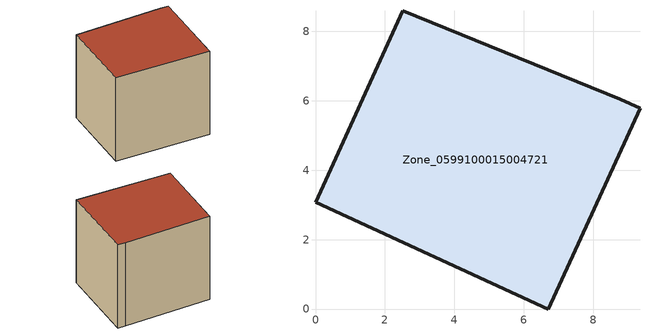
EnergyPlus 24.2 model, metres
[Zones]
Zone_0599100015004721
 floor ground (C_G): 2.52,8.59 8.79,6.04 9.35,5.78 6.71,0 0,3.07 z0.72
 wall outside (C_F): 0,3.07 6.71,0 9.35,5.78 8.79,6.04 2.52,8.59 0,3.07 z0.72:7.74
 roof outside (C_R): 8.79,6.04 2.52,8.59 0,3.07 6.71,0 9.35,5.78 z7.74
[BUILDING]
Pand.0599100015004721: North Axis=0; Terrain=City; Loads Convergence Tolerance Value=0.04; Temperature Convergence Tolerance Value=0.4; Solar Distribution=FullExterior; Maximum Number of Warmup Days=25; Minimum Number of Warmup Days=1
[Site:Location]
Rotterdam.The.Hague.AP_ZH_NLD Design_Conditions: Latitude=51.96; Longitude=4.45; Time Zone=1; Elevation=-4.5
[SITE:GROUNDTEMPERATURE:BUILDINGSURFACE]
18, 18, 18, 18, 18, 18, 18, 18, 18, 18, 18, 18
[MATERIAL] Thermal Absorptance=0.9; Solar Absorptance=0.7; Visible Absorptance=0.7
Name | Roughness | Thickness | Conductivity | Density | Specific Heat
G.TC.1946-1964 | MediumSmooth | 0.15 | 1 | 540 | 1210
F.TC.1946-1964 | Rough | 0.3 | 0.857143 | 1920 | 840
R.TC.1946-1964 | MediumRough | 0.2 | 0.235294 | 1500 | 1000
[CONSTRUCTION]
C_G: G.TC.1946-1964
C_F: F.TC.1946-1964
C_R: R.TC.1946-1964
[ZONE]
Zone_0599100015004721: Type=1; Multiplier=1; Ceiling Height=Autocalculate; Volume=Autocalculate; Floor Area=autocalculate; Part of Total Floor Area=Yes
[ZONEINFILTRATION:DESIGNFLOWRATE]
Infil_Zone_0599100015004721: Zone or ZoneList or Space or SpaceList=Zone_0599100015004721; Schedule=AlwaysOn; Design Flow Rate Calculation Method=Flow/Area; Flow Rate per Floor Area=0.003; Constant Term Coefficient=1; Temperature Term Coefficient=0; Velocity Term Coefficient=0; Velocity Squared Term Coefficient=0
[HVACTEMPLATE:ZONE:IDEALLOADSAIRSYSTEM]
Zone_0599100015004721: Maximum Heating Supply Air Temperature=50; Minimum Cooling Supply Air Temperature=13; Maximum Heating Supply Air Humidity Ratio=0.0156; Minimum Cooling Supply Air Humidity Ratio=0.0077; Heating Limit=NoLimit; Cooling Limit=NoLimit; Dehumidification Control Type=ConstantSensibleHeatRatio; Cooling Sensible Heat Ratio=0.7; Dehumidification Setpoint=60; Humidification Control Type=None; Humidification Setpoint=30; Outdoor Air Method=None; Outdoor Air Flow Rate per Person=0.00944; Outdoor Air Flow Rate per Zone Floor Area=0; Outdoor Air Flow Rate per Zone=0; Demand Controlled Ventilation Type=None; Outdoor Air Economizer Type=NoEconomizer; Heat Recovery Type=None; Sensible Heat Recovery Effectiveness=0.7; Latent Heat Recovery Effectiveness=0.65
[ZONECONTROL:THERMOSTAT]
ThermostatControl_Zone_0599100015004721: Zone or ZoneList=Zone_0599100015004721; Control Type Schedule=DualSetpointControlType; Control 1=Thermostat_Zone_0599100015004721; Temperature Difference Between Cutout And Setpoint=0
[THERMOSTATSETPOINT:DUALSETPOINT]
Thermostat_Zone_0599100015004721: Heating Setpoint Temperature Schedule=HeatingSetpoint_Zone_0599100015004721; Cooling Setpoint Temperature Schedule=CoolingSetpoint_Zone_0599100015004721
[SCHEDULE:COMPACT]
HeatingSetpoint_Zone_0599100015004721: Through: 12/31, For: AllDays, Until: 24:00, 21
CoolingSetpoint_Zone_0599100015004721: Through: 12/31, For: AllDays, Until: 24:00, 24
DualSetpointControlType: Through: 12/31, For: AllDays, Until: 24:00, 4
AlwaysOn: Through: 12/31, For: AllDays, Until: 24:00, 1
